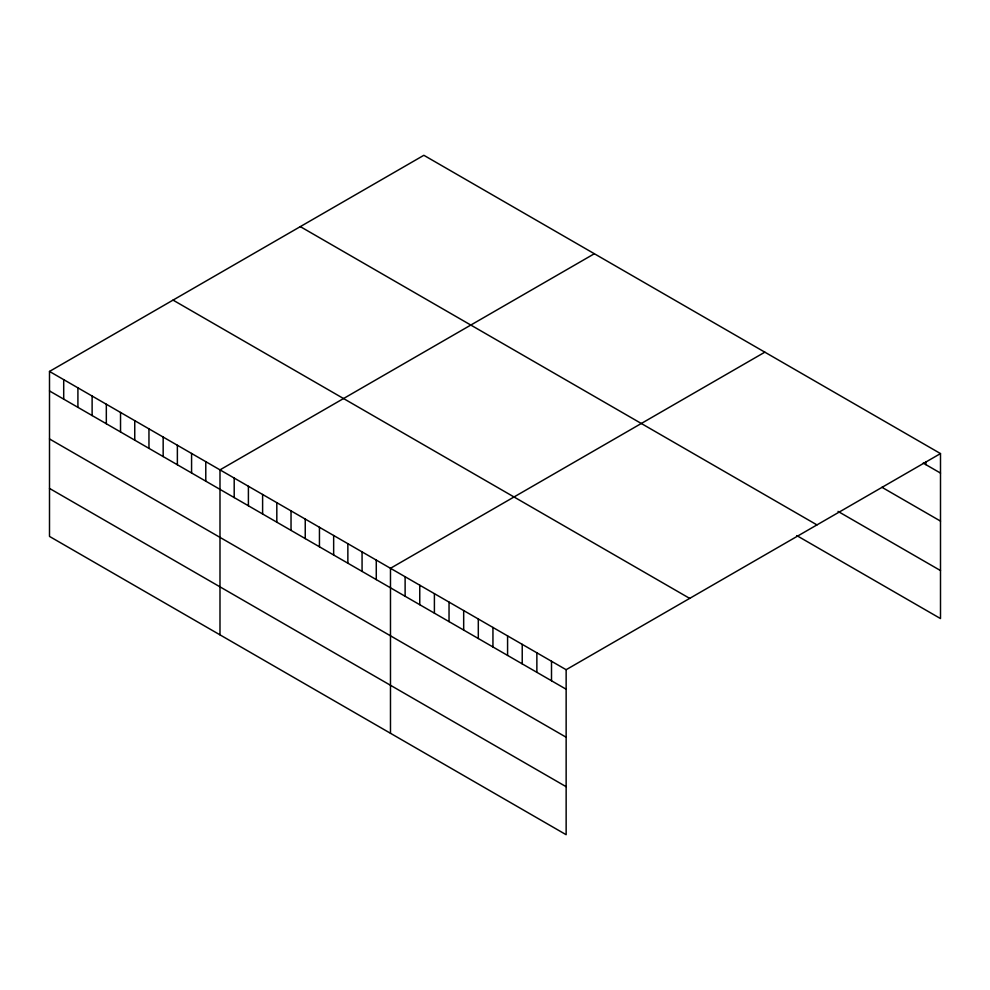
<?xml version="1.0" encoding="UTF-8"?>
<svg xmlns="http://www.w3.org/2000/svg" width="990" height="990" viewBox="0 0 990 990"><rect width="100%" height="100%" fill="white"/><g stroke="black" fill="none" stroke-linecap="round" stroke-linejoin="round"><path stroke-width="1.49" d="M49.5 371.436L566.144 669.71L566.144 834.706L49.5 536.419L49.5 371.436L423.856 155.294L940.5 453.581L940.5 618.564L796.777 535.59M594.346 253.737L219.99 469.866L219.99 634.85M764.837 352.168L390.481 568.297L390.481 733.281M566.144 669.71L940.5 453.581M923.2 463.097L940.5 473.084M881.942 487.29L940.5 521.099M838.035 511.397L940.5 570.562M300.317 226.623L816.96 524.898M173.04 300.106L689.684 598.393M49.5 390.939L566.144 689.226M49.5 438.954L566.144 737.228M49.5 488.417L566.144 786.691M925.86 461.637L925.86 464.632M551.504 661.258L551.504 680.774M536.865 652.806L536.865 672.321M522.225 644.366L522.225 663.869M507.585 635.914L507.585 655.417M492.946 627.462L492.946 646.965M478.306 619.01L478.306 638.513M463.679 610.558L463.679 630.061M449.039 602.106L449.039 621.609M434.4 593.654L434.4 613.157M419.76 585.201L419.76 604.704M405.12 576.749L405.12 596.265M376.274 560.093L376.274 579.608M362.068 551.888L362.068 571.403M347.861 543.696L347.861 563.199M333.655 535.491L333.655 554.994M319.448 527.286L319.448 546.789M305.242 519.082L305.242 538.597M291.035 510.877L291.035 530.393M276.816 502.673L276.816 522.188M262.61 494.48L262.61 513.983M248.403 486.276L248.403 505.779M234.197 478.071L234.197 497.574M205.784 461.662L205.784 481.177M191.577 453.457L191.577 472.973M177.371 445.265L177.371 464.768M163.164 437.06L163.164 456.563M148.958 428.856L148.958 448.359M134.751 420.651L134.751 440.154M120.533 412.446L120.533 431.962M106.326 404.242L106.326 423.757M92.12 396.037L92.12 415.553M77.913 387.845L77.913 407.348M63.706 379.64L63.706 399.143"/></g></svg>
